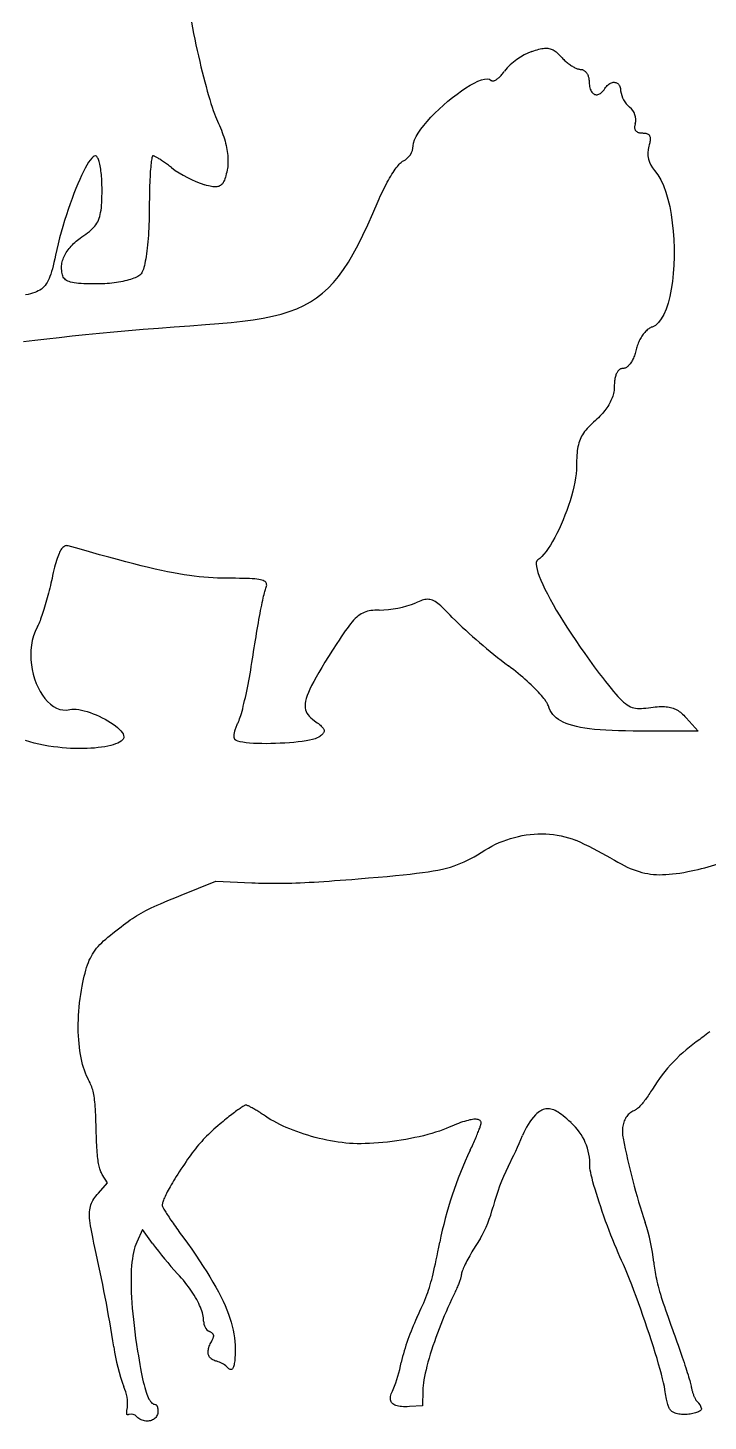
# Model space of a CAD drawing. Extents: x 3 to 294, y -207 to -4.
# Drawn here: x 187.1 to 226.7, y -201.1 to -120 of the extents above; entities that cross this region are included whole.
import ezdxf

# ---------------------------------------------------------------- set-up
doc = ezdxf.new("R2010")
doc.units = 0
doc.layers.get('0').update_dxf_attribs({"linetype": 'CONTINUOUS'})

msp = doc.modelspace()

# ---------------------------------------------------------------- linework, layer by layer
at = {"color": 1}
for p, q in [((225.418, -160.168), (226.113, -160.946)), ((226.113, -160.946), (222.786, -160.946)), ((196.033, -170.499), (198.046, -169.677)), ((198.046, -169.677), (200.148, -169.781)), ((191.205, -187.845), (191.733, -187.257)), ((191.733, -187.257), (191.435, -186.764)), ((193.784, -189.968), (193.441, -190.7)), ((194.353, -190.773), (193.784, -189.968)), ((210.088, -199.33), (210.077, -200.226)), ((210.077, -200.226), (209.313, -200.275)), ((193.438, -200.867), (193.438, -200.868))]:
    msp.add_line(p, q, dxfattribs=at)
for points in [[(196.62, -119.681), (196.684, -120.011), (196.75, -120.342), (196.818, -120.671), (196.887, -120.998), (196.959, -121.323), (197.031, -121.643), (197.104, -121.958), (197.178, -122.268), (197.252, -122.571), (197.326, -122.866), (197.4, -123.152), (197.474, -123.428), (197.547, -123.693), (197.619, -123.947), (197.691, -124.188), (197.761, -124.415), (197.829, -124.628), (197.895, -124.825), (197.959, -125.005), (198.021, -125.168), (198.081, -125.312), (198.137, -125.437)], [(216.447, -121.381), (216.556, -121.344), (216.658, -121.31), (216.755, -121.281), (216.847, -121.255), (216.934, -121.234), (217.017, -121.217), (217.095, -121.204), (217.17, -121.196), (217.241, -121.192), (217.309, -121.192), (217.375, -121.197), (217.438, -121.207), (217.5, -121.222), (217.56, -121.241), (217.619, -121.265), (217.677, -121.294), (217.734, -121.328), (217.792, -121.368), (217.85, -121.412), (217.908, -121.461), (217.968, -121.516), (218.029, -121.577), (218.092, -121.642), (218.157, -121.713)], [(218.157, -121.713), (218.201, -121.762), (218.247, -121.81), (218.294, -121.856), (218.343, -121.902), (218.392, -121.946), (218.442, -121.989), (218.493, -122.031), (218.544, -122.071), (218.596, -122.11), (218.647, -122.147), (218.699, -122.182), (218.75, -122.215), (218.801, -122.247), (218.851, -122.276), (218.901, -122.302), (218.95, -122.327), (218.997, -122.349), (219.043, -122.368), (219.088, -122.385), (219.131, -122.399), (219.173, -122.41), (219.212, -122.418), (219.25, -122.423), (219.285, -122.424)], [(219.285, -122.424), (219.318, -122.426), (219.351, -122.431), (219.384, -122.439), (219.415, -122.451), (219.446, -122.465), (219.476, -122.483), (219.505, -122.503), (219.533, -122.526), (219.559, -122.551), (219.585, -122.579), (219.609, -122.609), (219.632, -122.642), (219.654, -122.677), (219.674, -122.713), (219.693, -122.752), (219.71, -122.792), (219.725, -122.834), (219.738, -122.877), (219.75, -122.922), (219.759, -122.969), (219.767, -123.016), (219.773, -123.065), (219.776, -123.115), (219.777, -123.165)], [(209.528, -126.873), (209.548, -126.714), (209.605, -126.536), (209.697, -126.342), (209.819, -126.134), (209.97, -125.914), (210.147, -125.686), (210.345, -125.451), (210.562, -125.213), (210.794, -124.975), (211.04, -124.738), (211.295, -124.505), (211.556, -124.28), (211.821, -124.064), (212.086, -123.86), (212.348, -123.671), (212.604, -123.5), (212.851, -123.348), (213.086, -123.219), (213.305, -123.115), (213.506, -123.039), (213.686, -122.993), (213.841, -122.981), (213.969, -123.004), (214.065, -123.065)], [(214.065, -123.065), (214.083, -123.08), (214.102, -123.09), (214.124, -123.097), (214.148, -123.101), (214.173, -123.101), (214.2, -123.097), (214.229, -123.09), (214.259, -123.08), (214.29, -123.067), (214.322, -123.05), (214.356, -123.031), (214.391, -123.008), (214.426, -122.982), (214.462, -122.954), (214.499, -122.923), (214.536, -122.889), (214.574, -122.853), (214.612, -122.814), (214.65, -122.773), (214.688, -122.729), (214.726, -122.683), (214.764, -122.635), (214.801, -122.585), (214.838, -122.533)], [(219.777, -123.165), (219.78, -123.26), (219.788, -123.348), (219.801, -123.431), (219.818, -123.507), (219.84, -123.577), (219.866, -123.641), (219.896, -123.697), (219.929, -123.748), (219.966, -123.791), (220.005, -123.827), (220.047, -123.856), (220.091, -123.878), (220.137, -123.893), (220.185, -123.9), (220.234, -123.9), (220.285, -123.891), (220.336, -123.876), (220.388, -123.852), (220.44, -123.82), (220.491, -123.78), (220.543, -123.731), (220.594, -123.675), (220.644, -123.609), (220.692, -123.535)], [(220.692, -123.535), (220.735, -123.471), (220.78, -123.413), (220.826, -123.362), (220.875, -123.317), (220.924, -123.278), (220.975, -123.246), (221.025, -123.219), (221.076, -123.2), (221.127, -123.186), (221.177, -123.178), (221.226, -123.176), (221.274, -123.18), (221.32, -123.19), (221.363, -123.206), (221.405, -123.228), (221.443, -123.256), (221.479, -123.289), (221.511, -123.328), (221.539, -123.372), (221.562, -123.422), (221.581, -123.477), (221.596, -123.538), (221.604, -123.604), (221.607, -123.675)], [(198.137, -125.437), (198.199, -125.569), (198.258, -125.7), (198.313, -125.831), (198.365, -125.962), (198.415, -126.092), (198.46, -126.222), (198.503, -126.35), (198.542, -126.478), (198.578, -126.604), (198.611, -126.729), (198.64, -126.853), (198.666, -126.975), (198.689, -127.096), (198.708, -127.215), (198.723, -127.332), (198.735, -127.447), (198.744, -127.56), (198.749, -127.671), (198.75, -127.779), (198.748, -127.885), (198.743, -127.989), (198.733, -128.089), (198.72, -128.187), (198.704, -128.282)], [(222.461, -125.6), (222.447, -125.64), (222.436, -125.679), (222.428, -125.717), (222.422, -125.753), (222.42, -125.787), (222.42, -125.821), (222.423, -125.852), (222.429, -125.883), (222.437, -125.911), (222.448, -125.938), (222.462, -125.963), (222.478, -125.987), (222.497, -126.009), (222.519, -126.029), (222.543, -126.047), (222.57, -126.064), (222.6, -126.079), (222.631, -126.092), (222.666, -126.103), (222.703, -126.112), (222.742, -126.119), (222.783, -126.124), (222.827, -126.127), (222.874, -126.128)], [(222.874, -126.128), (222.929, -126.129), (222.98, -126.132), (223.027, -126.138), (223.071, -126.146), (223.112, -126.156), (223.148, -126.168), (223.182, -126.183), (223.211, -126.201), (223.238, -126.221), (223.261, -126.244), (223.28, -126.27), (223.297, -126.299), (223.31, -126.331), (223.32, -126.365), (223.326, -126.403), (223.329, -126.444), (223.33, -126.489), (223.327, -126.536), (223.321, -126.587), (223.312, -126.642), (223.3, -126.7), (223.285, -126.761), (223.267, -126.827), (223.246, -126.896)], [(191.035, -127.458), (190.969, -127.474), (190.896, -127.522), (190.816, -127.599), (190.729, -127.704), (190.638, -127.836), (190.541, -127.993), (190.44, -128.173), (190.336, -128.374), (190.229, -128.596), (190.119, -128.836), (190.008, -129.093), (189.896, -129.366), (189.784, -129.652), (189.672, -129.95), (189.56, -130.258), (189.451, -130.576), (189.344, -130.9), (189.24, -131.23), (189.139, -131.565), (189.042, -131.901), (188.951, -132.239), (188.864, -132.575), (188.784, -132.91), (188.711, -133.24)], [(191.42, -129.435), (191.419, -129.3), (191.416, -129.167), (191.412, -129.038), (191.406, -128.911), (191.399, -128.787), (191.39, -128.667), (191.379, -128.551), (191.367, -128.439), (191.354, -128.331), (191.34, -128.229), (191.324, -128.131), (191.307, -128.039), (191.289, -127.952), (191.27, -127.871), (191.25, -127.797), (191.229, -127.729), (191.207, -127.668), (191.185, -127.614), (191.161, -127.567), (191.137, -127.529), (191.113, -127.498), (191.087, -127.476), (191.062, -127.462), (191.035, -127.458)], [(194.379, -127.458), (194.364, -127.465), (194.35, -127.487), (194.337, -127.522), (194.323, -127.57), (194.31, -127.632), (194.297, -127.705), (194.285, -127.79), (194.273, -127.887), (194.261, -127.995), (194.25, -128.113), (194.24, -128.241), (194.23, -128.378), (194.221, -128.525), (194.212, -128.68), (194.205, -128.843), (194.197, -129.013), (194.191, -129.191), (194.185, -129.375), (194.18, -129.565), (194.176, -129.761), (194.173, -129.962), (194.17, -130.168), (194.169, -130.378), (194.169, -130.591)], [(195.459, -128.145), (195.399, -128.098), (195.339, -128.052), (195.28, -128.007), (195.221, -127.963), (195.162, -127.92), (195.104, -127.878), (195.048, -127.838), (194.992, -127.799), (194.937, -127.762), (194.884, -127.726), (194.833, -127.692), (194.783, -127.66), (194.735, -127.63), (194.689, -127.602), (194.645, -127.576), (194.604, -127.552), (194.565, -127.531), (194.529, -127.512), (194.496, -127.496), (194.466, -127.482), (194.439, -127.472), (194.415, -127.464), (194.395, -127.459), (194.379, -127.458)], [(207.489, -130.105), (207.552, -129.959), (207.617, -129.815), (207.682, -129.672), (207.749, -129.532), (207.817, -129.394), (207.885, -129.259), (207.954, -129.128), (208.022, -129), (208.091, -128.877), (208.16, -128.757), (208.227, -128.643), (208.295, -128.533), (208.361, -128.43), (208.426, -128.331), (208.489, -128.24), (208.551, -128.154), (208.611, -128.076), (208.669, -128.005), (208.725, -127.941), (208.778, -127.886), (208.828, -127.839), (208.876, -127.8), (208.92, -127.771), (208.961, -127.751)], [(198.704, -128.282), (198.679, -128.401), (198.654, -128.512), (198.628, -128.614), (198.601, -128.708), (198.573, -128.794), (198.544, -128.872), (198.512, -128.942), (198.478, -129.005), (198.442, -129.061), (198.403, -129.109), (198.361, -129.15), (198.315, -129.185), (198.266, -129.213), (198.213, -129.235), (198.156, -129.25), (198.094, -129.26), (198.027, -129.264), (197.955, -129.262), (197.878, -129.255), (197.795, -129.243), (197.706, -129.226), (197.61, -129.204), (197.508, -129.177), (197.399, -129.146)], [(223.588, -128.315), (223.778, -128.562), (223.95, -128.857), (224.105, -129.195), (224.242, -129.57), (224.361, -129.978), (224.464, -130.414), (224.549, -130.873), (224.617, -131.35), (224.668, -131.84), (224.702, -132.338), (224.719, -132.84), (224.719, -133.34), (224.703, -133.833), (224.67, -134.315), (224.62, -134.781), (224.554, -135.225), (224.471, -135.643), (224.372, -136.03), (224.257, -136.382), (224.126, -136.692), (223.978, -136.956), (223.815, -137.169), (223.636, -137.327), (223.44, -137.424)], [(190.242, -132.183), (190.364, -132.102), (190.477, -132.022), (190.582, -131.945), (190.68, -131.867), (190.769, -131.79), (190.852, -131.713), (190.927, -131.634), (190.996, -131.553), (191.058, -131.469), (191.114, -131.382), (191.165, -131.292), (191.209, -131.196), (191.249, -131.095), (191.283, -130.988), (191.313, -130.874), (191.339, -130.753), (191.36, -130.624), (191.378, -130.485), (191.392, -130.338), (191.403, -130.18), (191.411, -130.012), (191.416, -129.832), (191.419, -129.64), (191.42, -129.435)], [(197.449, -137.281), (198.214, -137.224), (198.929, -137.16), (199.597, -137.088), (200.219, -137.005), (200.8, -136.91), (201.341, -136.8), (201.845, -136.674), (202.315, -136.53), (202.754, -136.365), (203.165, -136.178), (203.55, -135.967), (203.913, -135.729), (204.255, -135.463), (204.58, -135.167), (204.891, -134.838), (205.189, -134.476), (205.479, -134.077), (205.763, -133.64), (206.043, -133.163), (206.323, -132.643), (206.604, -132.08), (206.891, -131.471), (207.185, -130.813), (207.489, -130.105)], [(194.169, -130.591), (194.167, -130.812), (194.164, -131.031), (194.159, -131.247), (194.152, -131.46), (194.143, -131.67), (194.132, -131.875), (194.12, -132.076), (194.106, -132.272), (194.09, -132.462), (194.072, -132.646), (194.053, -132.824), (194.033, -132.995), (194.011, -133.158), (193.988, -133.314), (193.964, -133.461), (193.938, -133.599), (193.911, -133.727), (193.884, -133.846), (193.855, -133.954), (193.825, -134.051), (193.794, -134.137), (193.763, -134.211), (193.73, -134.273), (193.697, -134.322)], [(189.064, -133.937), (189.067, -133.862), (189.074, -133.787), (189.086, -133.711), (189.102, -133.635), (189.123, -133.557), (189.149, -133.479), (189.179, -133.401), (189.213, -133.323), (189.251, -133.245), (189.293, -133.167), (189.339, -133.09), (189.389, -133.013), (189.442, -132.936), (189.499, -132.86), (189.559, -132.786), (189.623, -132.712), (189.69, -132.64), (189.76, -132.569), (189.834, -132.5), (189.91, -132.432), (189.989, -132.367), (190.071, -132.303), (190.155, -132.242), (190.242, -132.183)], [(188.711, -133.24), (188.663, -133.462), (188.617, -133.668), (188.571, -133.858), (188.526, -134.034), (188.48, -134.196), (188.434, -134.345), (188.387, -134.482), (188.337, -134.607), (188.285, -134.721), (188.23, -134.824), (188.171, -134.918), (188.107, -135.003), (188.039, -135.08), (187.966, -135.15), (187.886, -135.213), (187.8, -135.27), (187.707, -135.321), (187.606, -135.368), (187.497, -135.412), (187.378, -135.452), (187.251, -135.489), (187.113, -135.525), (186.965, -135.56)], [(191.145, -134.919), (190.927, -134.918), (190.724, -134.916), (190.536, -134.911), (190.362, -134.905), (190.203, -134.897), (190.056, -134.885), (189.923, -134.871), (189.801, -134.854), (189.691, -134.833), (189.592, -134.809), (189.504, -134.78), (189.426, -134.748), (189.357, -134.711), (189.297, -134.669), (189.245, -134.623), (189.201, -134.571), (189.165, -134.513), (189.135, -134.45), (189.111, -134.381), (189.093, -134.306), (189.079, -134.224), (189.071, -134.135), (189.066, -134.04), (189.064, -133.937)], [(193.697, -134.322), (193.66, -134.362), (193.615, -134.402), (193.56, -134.442), (193.498, -134.48), (193.428, -134.517), (193.35, -134.554), (193.266, -134.589), (193.175, -134.622), (193.078, -134.655), (192.975, -134.686), (192.867, -134.715), (192.753, -134.743), (192.635, -134.769), (192.513, -134.794), (192.387, -134.816), (192.258, -134.837), (192.126, -134.855), (191.99, -134.871), (191.853, -134.885), (191.714, -134.897), (191.573, -134.906), (191.431, -134.913), (191.288, -134.917), (191.145, -134.919)], [(186.855, -138.267), (187.512, -138.187), (188.204, -138.106), (188.927, -138.026), (189.681, -137.945), (190.462, -137.866), (191.269, -137.787), (192.099, -137.709), (192.95, -137.633), (193.82, -137.558), (194.707, -137.486), (195.609, -137.415), (196.524, -137.347), (197.449, -137.281)], [(223.44, -137.424), (223.393, -137.442), (223.346, -137.464), (223.298, -137.491), (223.25, -137.522), (223.203, -137.557), (223.156, -137.596), (223.109, -137.639), (223.063, -137.685), (223.018, -137.735), (222.973, -137.787), (222.93, -137.843), (222.887, -137.901), (222.846, -137.962), (222.807, -138.025), (222.768, -138.09), (222.732, -138.157), (222.697, -138.226), (222.665, -138.296), (222.634, -138.368), (222.606, -138.441), (222.58, -138.514), (222.557, -138.589), (222.536, -138.663), (222.519, -138.739)], [(222.519, -138.739), (222.501, -138.813), (222.482, -138.886), (222.46, -138.958), (222.437, -139.029), (222.412, -139.097), (222.385, -139.163), (222.357, -139.228), (222.328, -139.29), (222.297, -139.349), (222.265, -139.406), (222.232, -139.46), (222.198, -139.511), (222.163, -139.559), (222.128, -139.604), (222.092, -139.645), (222.055, -139.683), (222.019, -139.717), (221.982, -139.747), (221.944, -139.772), (221.907, -139.794), (221.87, -139.811), (221.833, -139.823), (221.797, -139.83), (221.761, -139.833)], [(221.761, -139.833), (221.721, -139.835), (221.683, -139.841), (221.646, -139.851), (221.61, -139.865), (221.576, -139.882), (221.543, -139.903), (221.512, -139.928), (221.482, -139.957), (221.454, -139.989), (221.427, -140.025), (221.403, -140.064), (221.379, -140.107), (221.358, -140.152), (221.338, -140.202), (221.32, -140.254), (221.304, -140.31), (221.289, -140.368), (221.277, -140.43), (221.266, -140.495), (221.257, -140.563), (221.25, -140.633), (221.245, -140.707), (221.242, -140.783), (221.241, -140.862)], [(221.241, -140.862), (221.239, -140.947), (221.233, -141.031), (221.224, -141.116), (221.21, -141.201), (221.193, -141.286), (221.171, -141.371), (221.146, -141.455), (221.117, -141.54), (221.085, -141.624), (221.048, -141.709), (221.008, -141.793), (220.964, -141.877), (220.916, -141.961), (220.864, -142.044), (220.809, -142.128), (220.75, -142.211), (220.687, -142.294), (220.62, -142.376), (220.55, -142.459), (220.476, -142.541), (220.398, -142.622), (220.317, -142.704), (220.232, -142.785), (220.143, -142.865)], [(220.143, -142.865), (220.032, -142.965), (219.929, -143.062), (219.832, -143.156), (219.743, -143.247), (219.661, -143.337), (219.584, -143.427), (219.514, -143.515), (219.451, -143.604), (219.392, -143.693), (219.34, -143.784), (219.292, -143.877), (219.25, -143.972), (219.212, -144.071), (219.179, -144.172), (219.15, -144.279), (219.126, -144.39), (219.105, -144.506), (219.087, -144.628), (219.073, -144.757), (219.062, -144.893), (219.054, -145.037), (219.049, -145.189), (219.046, -145.351), (219.045, -145.521)], [(219.045, -145.521), (219.038, -145.735), (219.018, -145.964), (218.985, -146.205), (218.941, -146.458), (218.886, -146.72), (218.821, -146.989), (218.746, -147.264), (218.663, -147.542), (218.571, -147.823), (218.473, -148.103), (218.368, -148.381), (218.258, -148.656), (218.143, -148.925), (218.024, -149.187), (217.902, -149.439), (217.777, -149.68), (217.651, -149.908), (217.523, -150.122), (217.396, -150.318), (217.269, -150.497), (217.143, -150.654), (217.019, -150.79), (216.898, -150.901), (216.781, -150.987)], [(189.439, -150.164), (189.395, -150.155), (189.352, -150.152), (189.31, -150.158), (189.268, -150.17), (189.227, -150.189), (189.186, -150.216), (189.146, -150.251), (189.107, -150.293), (189.067, -150.342), (189.029, -150.4), (188.99, -150.465), (188.952, -150.538), (188.915, -150.619), (188.877, -150.707), (188.84, -150.804), (188.803, -150.91), (188.766, -151.023), (188.729, -151.145), (188.692, -151.275), (188.655, -151.414), (188.618, -151.562), (188.581, -151.718), (188.544, -151.882), (188.507, -152.056)], [(198.677, -152.05), (198.41, -152.047), (198.145, -152.04), (197.88, -152.029), (197.613, -152.013), (197.344, -151.992), (197.07, -151.965), (196.789, -151.933), (196.501, -151.894), (196.202, -151.849), (195.893, -151.797), (195.571, -151.738), (195.233, -151.672), (194.88, -151.597), (194.509, -151.515), (194.117, -151.424), (193.705, -151.324), (193.27, -151.215), (192.81, -151.096), (192.323, -150.967), (191.809, -150.828), (191.265, -150.679), (190.69, -150.519), (190.082, -150.347), (189.439, -150.164)], [(216.781, -150.987), (216.729, -151.042), (216.7, -151.126), (216.692, -151.237), (216.707, -151.375), (216.741, -151.537), (216.796, -151.724), (216.87, -151.932), (216.963, -152.162), (217.073, -152.411), (217.2, -152.678), (217.344, -152.962), (217.503, -153.262), (217.677, -153.576), (217.865, -153.903), (218.067, -154.241), (218.281, -154.59), (218.508, -154.947), (218.745, -155.312), (218.993, -155.683), (219.251, -156.06), (219.518, -156.439), (219.793, -156.821), (220.075, -157.204), (220.365, -157.586)], [(188.507, -152.056), (188.477, -152.197), (188.445, -152.339), (188.412, -152.482), (188.378, -152.625), (188.343, -152.768), (188.306, -152.911), (188.269, -153.053), (188.232, -153.193), (188.193, -153.332), (188.154, -153.468), (188.115, -153.602), (188.076, -153.733), (188.037, -153.86), (187.998, -153.983), (187.959, -154.102), (187.92, -154.216), (187.882, -154.324), (187.845, -154.428), (187.808, -154.524), (187.772, -154.615), (187.737, -154.698), (187.703, -154.774), (187.671, -154.843), (187.64, -154.902)], [(200.937, -152.704), (200.962, -152.635), (200.982, -152.57), (200.996, -152.51), (201.003, -152.455), (201.002, -152.405), (200.993, -152.359), (200.975, -152.317), (200.948, -152.279), (200.911, -152.244), (200.863, -152.214), (200.803, -152.186), (200.731, -152.162), (200.646, -152.141), (200.548, -152.123), (200.436, -152.107), (200.309, -152.093), (200.166, -152.082), (200.007, -152.073), (199.831, -152.066), (199.638, -152.06), (199.427, -152.056), (199.197, -152.053), (198.947, -152.051), (198.677, -152.05)], [(200.213, -156.528), (200.246, -156.31), (200.279, -156.092), (200.313, -155.877), (200.348, -155.663), (200.382, -155.452), (200.417, -155.244), (200.451, -155.039), (200.486, -154.839), (200.52, -154.644), (200.554, -154.455), (200.588, -154.272), (200.621, -154.095), (200.653, -153.925), (200.685, -153.764), (200.716, -153.61), (200.746, -153.466), (200.774, -153.331), (200.802, -153.207), (200.828, -153.093), (200.853, -152.99), (200.877, -152.899), (200.898, -152.821), (200.919, -152.756), (200.937, -152.704)], [(211.807, -154.329), (211.677, -154.192), (211.555, -154.065), (211.441, -153.948), (211.333, -153.842), (211.233, -153.746), (211.138, -153.659), (211.048, -153.583), (210.963, -153.515), (210.881, -153.456), (210.803, -153.406), (210.728, -153.365), (210.654, -153.332), (210.581, -153.307), (210.51, -153.289), (210.438, -153.279), (210.366, -153.276), (210.292, -153.281), (210.216, -153.291), (210.138, -153.309), (210.056, -153.332), (209.971, -153.361), (209.881, -153.396), (209.786, -153.437), (209.685, -153.482)], [(207.549, -153.908), (207.421, -153.909), (207.299, -153.914), (207.184, -153.922), (207.075, -153.934), (206.971, -153.951), (206.871, -153.973), (206.775, -154.001), (206.683, -154.035), (206.593, -154.075), (206.504, -154.123), (206.417, -154.179), (206.33, -154.243), (206.243, -154.316), (206.155, -154.398), (206.066, -154.491), (205.975, -154.593), (205.88, -154.707), (205.783, -154.832), (205.681, -154.969), (205.574, -155.119), (205.461, -155.281), (205.343, -155.457), (205.218, -155.648), (205.085, -155.853)], [(187.64, -154.902), (187.522, -155.148), (187.427, -155.406), (187.356, -155.674), (187.306, -155.95), (187.277, -156.231), (187.269, -156.516), (187.279, -156.801), (187.308, -157.086), (187.354, -157.367), (187.417, -157.643), (187.496, -157.911), (187.589, -158.169), (187.697, -158.415), (187.817, -158.647), (187.95, -158.862), (188.094, -159.059), (188.248, -159.234), (188.412, -159.387), (188.585, -159.514), (188.765, -159.613), (188.953, -159.682), (189.146, -159.72), (189.344, -159.723), (189.547, -159.69)], [(199.339, -160.461), (199.368, -160.402), (199.398, -160.329), (199.43, -160.244), (199.463, -160.146), (199.497, -160.036), (199.532, -159.916), (199.569, -159.785), (199.606, -159.644), (199.644, -159.493), (199.683, -159.334), (199.722, -159.167), (199.761, -158.993), (199.801, -158.811), (199.841, -158.623), (199.881, -158.429), (199.92, -158.231), (199.959, -158.027), (199.998, -157.82), (200.036, -157.61), (200.073, -157.396), (200.11, -157.181), (200.146, -156.964), (200.18, -156.746), (200.213, -156.528)], [(205.085, -155.853), (204.836, -156.24), (204.607, -156.602), (204.397, -156.939), (204.206, -157.252), (204.033, -157.543), (203.878, -157.813), (203.741, -158.062), (203.621, -158.293), (203.517, -158.506), (203.431, -158.702), (203.361, -158.883), (203.307, -159.049), (203.268, -159.202), (203.245, -159.343), (203.237, -159.473), (203.244, -159.594), (203.265, -159.705), (203.3, -159.81), (203.348, -159.908), (203.41, -160.001), (203.485, -160.089), (203.573, -160.175), (203.672, -160.259), (203.784, -160.343)], [(217.401, -159.476), (217.38, -159.42), (217.35, -159.358), (217.311, -159.29), (217.263, -159.216), (217.207, -159.138), (217.144, -159.054), (217.073, -158.967), (216.995, -158.875), (216.911, -158.78), (216.82, -158.682), (216.723, -158.58), (216.621, -158.476), (216.513, -158.37), (216.4, -158.262), (216.283, -158.152), (216.162, -158.041), (216.037, -157.929), (215.908, -157.817), (215.776, -157.705), (215.642, -157.593), (215.505, -157.481), (215.365, -157.371), (215.225, -157.262), (215.082, -157.154)], [(220.365, -157.586), (220.556, -157.834), (220.733, -158.063), (220.897, -158.272), (221.05, -158.463), (221.192, -158.636), (221.324, -158.793), (221.449, -158.933), (221.566, -159.058), (221.677, -159.169), (221.783, -159.266), (221.885, -159.349), (221.985, -159.42), (222.083, -159.479), (222.18, -159.528), (222.279, -159.566), (222.378, -159.595), (222.481, -159.615), (222.588, -159.627), (222.7, -159.632), (222.818, -159.63), (222.944, -159.623), (223.078, -159.61), (223.222, -159.594), (223.376, -159.573)], [(189.547, -159.69), (189.657, -159.671), (189.782, -159.666), (189.918, -159.673), (190.065, -159.692), (190.222, -159.723), (190.385, -159.763), (190.554, -159.813), (190.727, -159.871), (190.903, -159.937), (191.079, -160.01), (191.254, -160.089), (191.427, -160.173), (191.595, -160.262), (191.758, -160.354), (191.912, -160.448), (192.058, -160.545), (192.193, -160.642), (192.315, -160.74), (192.422, -160.836), (192.514, -160.932), (192.589, -161.025), (192.644, -161.115), (192.678, -161.2), (192.69, -161.281)], [(222.786, -160.946), (222.33, -160.944), (221.899, -160.938), (221.492, -160.928), (221.109, -160.914), (220.749, -160.896), (220.411, -160.873), (220.096, -160.846), (219.801, -160.813), (219.526, -160.776), (219.272, -160.733), (219.036, -160.685), (218.819, -160.631), (218.619, -160.571), (218.437, -160.505), (218.27, -160.433), (218.12, -160.355), (217.984, -160.27), (217.863, -160.178), (217.756, -160.079), (217.662, -159.974), (217.58, -159.861), (217.51, -159.74), (217.45, -159.612), (217.401, -159.476)], [(223.376, -159.573), (223.505, -159.557), (223.627, -159.544), (223.743, -159.533), (223.855, -159.526), (223.961, -159.522), (224.062, -159.521), (224.159, -159.523), (224.252, -159.529), (224.341, -159.539), (224.426, -159.552), (224.508, -159.569), (224.587, -159.59), (224.664, -159.614), (224.738, -159.643), (224.81, -159.676), (224.881, -159.712), (224.95, -159.754), (225.018, -159.799), (225.085, -159.849), (225.151, -159.903), (225.217, -159.962), (225.284, -160.026), (225.35, -160.095), (225.418, -160.168)], [(199.17, -161.453), (199.155, -161.435), (199.142, -161.414), (199.131, -161.39), (199.123, -161.363), (199.116, -161.334), (199.112, -161.302), (199.109, -161.268), (199.108, -161.231), (199.109, -161.192), (199.112, -161.151), (199.117, -161.109), (199.124, -161.065), (199.133, -161.019), (199.143, -160.972), (199.155, -160.924), (199.169, -160.875), (199.185, -160.824), (199.202, -160.773), (199.221, -160.722), (199.241, -160.67), (199.264, -160.618), (199.287, -160.565), (199.313, -160.513), (199.339, -160.461)], [(203.784, -160.343), (203.867, -160.402), (203.943, -160.458), (204.012, -160.511), (204.074, -160.56), (204.13, -160.607), (204.18, -160.652), (204.223, -160.694), (204.26, -160.734), (204.291, -160.772), (204.315, -160.809), (204.333, -160.845), (204.345, -160.879), (204.351, -160.913), (204.351, -160.946), (204.345, -160.978), (204.334, -161.011), (204.316, -161.043), (204.293, -161.076), (204.264, -161.11), (204.23, -161.144), (204.19, -161.179), (204.144, -161.216), (204.093, -161.254), (204.037, -161.294)], [(192.69, -161.281), (192.679, -161.35), (192.648, -161.417), (192.596, -161.48), (192.526, -161.54), (192.438, -161.596), (192.332, -161.65), (192.211, -161.699), (192.074, -161.745), (191.923, -161.787), (191.759, -161.825), (191.582, -161.859), (191.394, -161.888), (191.195, -161.913), (190.987, -161.934), (190.77, -161.95), (190.546, -161.961), (190.315, -161.967), (190.078, -161.968), (189.836, -161.964), (189.59, -161.955), (189.342, -161.94), (189.091, -161.919), (188.839, -161.893), (188.587, -161.861)], [(204.037, -161.294), (203.946, -161.344), (203.824, -161.391), (203.673, -161.435), (203.496, -161.476), (203.297, -161.513), (203.078, -161.547), (202.843, -161.577), (202.594, -161.604), (202.335, -161.626), (202.068, -161.645), (201.795, -161.66), (201.522, -161.671), (201.249, -161.678), (200.98, -161.681), (200.718, -161.679), (200.467, -161.673), (200.228, -161.662), (200.006, -161.647), (199.802, -161.627), (199.62, -161.602), (199.463, -161.572), (199.333, -161.538), (199.235, -161.498), (199.17, -161.453)], [(188.587, -161.861), (188.293, -161.817), (188.009, -161.767), (187.735, -161.71), (187.471, -161.648), (187.215, -161.579), (186.968, -161.504)], [(213.706, -167.883), (213.91, -167.76), (214.118, -167.646), (214.33, -167.54), (214.545, -167.442), (214.763, -167.353), (214.983, -167.272), (215.206, -167.199), (215.431, -167.136), (215.657, -167.08), (215.884, -167.034), (216.112, -166.996), (216.34, -166.966), (216.569, -166.946), (216.797, -166.934), (217.025, -166.931), (217.251, -166.937), (217.477, -166.951), (217.7, -166.975), (217.922, -167.008), (218.141, -167.049), (218.357, -167.1), (218.571, -167.159), (218.78, -167.228), (218.986, -167.306)], [(206.33, -169.549), (206.936, -169.499), (207.497, -169.451), (208.017, -169.405), (208.498, -169.36), (208.942, -169.316), (209.352, -169.272), (209.73, -169.228), (210.079, -169.183), (210.401, -169.136), (210.699, -169.088), (210.975, -169.037), (211.232, -168.982), (211.472, -168.924), (211.697, -168.862), (211.911, -168.795), (212.115, -168.723), (212.312, -168.645), (212.505, -168.56), (212.696, -168.468), (212.887, -168.368), (213.081, -168.261), (213.281, -168.144), (213.488, -168.019), (213.706, -167.883)], [(221.044, -168.353), (221.248, -168.472), (221.444, -168.582), (221.634, -168.683), (221.818, -168.777), (221.998, -168.862), (222.173, -168.94), (222.345, -169.009), (222.515, -169.071), (222.682, -169.126), (222.849, -169.173), (223.015, -169.213), (223.183, -169.245), (223.351, -169.271), (223.522, -169.29), (223.695, -169.302), (223.872, -169.307), (224.054, -169.306), (224.241, -169.299), (224.434, -169.286), (224.634, -169.266), (224.842, -169.241), (225.057, -169.21), (225.283, -169.173), (225.518, -169.13)], [(200.148, -169.781), (200.338, -169.79), (200.531, -169.797), (200.728, -169.803), (200.927, -169.807), (201.131, -169.81), (201.339, -169.811), (201.553, -169.811), (201.771, -169.809), (201.995, -169.805), (202.225, -169.8), (202.462, -169.793), (202.705, -169.785), (202.957, -169.774), (203.216, -169.763), (203.483, -169.749), (203.759, -169.734), (204.044, -169.717), (204.338, -169.698), (204.643, -169.678), (204.958, -169.656), (205.284, -169.632), (205.621, -169.606), (205.969, -169.579), (206.33, -169.549)], [(192.05, -172.708), (192.217, -172.575), (192.375, -172.451), (192.523, -172.335), (192.665, -172.226), (192.8, -172.125), (192.931, -172.029), (193.058, -171.939), (193.183, -171.854), (193.308, -171.772), (193.434, -171.694), (193.561, -171.618), (193.693, -171.543), (193.829, -171.47), (193.971, -171.396), (194.121, -171.322), (194.279, -171.246), (194.448, -171.168), (194.629, -171.087), (194.823, -171.003), (195.031, -170.914), (195.254, -170.82), (195.495, -170.72), (195.754, -170.613), (196.033, -170.499)], [(190.223, -176.027), (190.264, -175.804), (190.305, -175.593), (190.346, -175.396), (190.388, -175.209), (190.431, -175.034), (190.476, -174.869), (190.522, -174.713), (190.572, -174.565), (190.624, -174.425), (190.679, -174.292), (190.738, -174.165), (190.802, -174.043), (190.87, -173.926), (190.943, -173.812), (191.022, -173.702), (191.106, -173.593), (191.197, -173.486), (191.295, -173.38), (191.4, -173.273), (191.513, -173.165), (191.634, -173.056), (191.763, -172.943), (191.902, -172.828), (192.05, -172.708)], [(190.589, -181.155), (190.52, -181.011), (190.455, -180.858), (190.395, -180.697), (190.339, -180.527), (190.288, -180.349), (190.241, -180.163), (190.199, -179.97), (190.161, -179.771), (190.129, -179.565), (190.101, -179.354), (190.078, -179.137), (190.059, -178.915), (190.046, -178.689), (190.037, -178.458), (190.033, -178.224), (190.034, -177.987), (190.04, -177.747), (190.051, -177.505), (190.067, -177.261), (190.088, -177.015), (190.114, -176.769), (190.146, -176.521), (190.182, -176.274), (190.223, -176.027)], [(226.802, -178.456), (226.695, -178.539), (226.593, -178.618), (226.494, -178.693), (226.398, -178.764), (226.306, -178.832), (226.217, -178.897)], [(191.079, -184.13), (191.072, -183.899), (191.065, -183.684), (191.058, -183.483), (191.051, -183.297), (191.043, -183.124), (191.034, -182.963), (191.025, -182.813), (191.014, -182.674), (191.002, -182.544), (190.989, -182.424), (190.975, -182.311), (190.959, -182.205), (190.941, -182.105), (190.921, -182.01), (190.9, -181.92), (190.876, -181.833), (190.85, -181.748), (190.821, -181.665), (190.79, -181.583), (190.756, -181.501), (190.719, -181.418), (190.679, -181.334), (190.636, -181.246), (190.589, -181.155)], [(223.457, -181.794), (223.407, -181.877), (223.356, -181.957), (223.306, -182.036), (223.255, -182.112), (223.205, -182.187), (223.155, -182.259), (223.105, -182.329), (223.055, -182.396), (223.006, -182.461), (222.958, -182.523), (222.91, -182.583), (222.862, -182.639), (222.816, -182.693), (222.77, -182.743), (222.726, -182.791), (222.682, -182.834), (222.64, -182.875), (222.599, -182.912), (222.559, -182.945), (222.521, -182.975), (222.484, -183), (222.449, -183.022), (222.416, -183.04), (222.385, -183.053)], [(199.787, -182.722), (199.77, -182.725), (199.748, -182.732), (199.72, -182.745), (199.687, -182.762), (199.649, -182.783), (199.606, -182.809), (199.559, -182.839), (199.508, -182.873), (199.452, -182.911), (199.393, -182.952), (199.33, -182.997), (199.263, -183.045), (199.194, -183.097), (199.121, -183.151), (199.046, -183.208), (198.969, -183.268), (198.889, -183.33), (198.807, -183.395), (198.724, -183.461), (198.638, -183.53), (198.552, -183.601), (198.464, -183.673), (198.376, -183.746), (198.287, -183.821)], [(200.942, -183.376), (200.877, -183.331), (200.811, -183.287), (200.746, -183.244), (200.682, -183.202), (200.618, -183.162), (200.556, -183.122), (200.494, -183.083), (200.434, -183.046), (200.375, -183.011), (200.318, -182.977), (200.262, -182.945), (200.209, -182.914), (200.158, -182.885), (200.109, -182.859), (200.062, -182.834), (200.019, -182.812), (199.978, -182.791), (199.94, -182.774), (199.905, -182.758), (199.874, -182.746), (199.847, -182.735), (199.823, -182.728), (199.803, -182.724), (199.787, -182.722)], [(218.72, -183.743), (218.6, -183.632), (218.485, -183.529), (218.375, -183.435), (218.269, -183.349), (218.168, -183.271), (218.07, -183.202), (217.976, -183.141), (217.886, -183.088), (217.798, -183.042), (217.713, -183.005), (217.631, -182.976), (217.551, -182.955), (217.473, -182.941), (217.397, -182.935), (217.321, -182.937), (217.247, -182.946), (217.174, -182.963), (217.102, -182.987), (217.029, -183.019), (216.957, -183.058), (216.884, -183.104), (216.811, -183.158), (216.736, -183.218), (216.661, -183.286)], [(222.385, -183.053), (222.322, -183.079), (222.261, -183.11), (222.204, -183.146), (222.149, -183.185), (222.098, -183.229), (222.049, -183.277), (222.003, -183.329), (221.961, -183.384), (221.921, -183.444), (221.885, -183.506), (221.852, -183.572), (221.823, -183.641), (221.797, -183.712), (221.774, -183.787), (221.755, -183.864), (221.739, -183.944), (221.727, -184.026), (221.719, -184.111), (221.714, -184.197), (221.714, -184.286), (221.717, -184.376), (221.724, -184.467), (221.735, -184.561), (221.75, -184.655)], [(198.287, -183.821), (198.164, -183.927), (198.045, -184.03), (197.93, -184.132), (197.82, -184.233), (197.712, -184.333), (197.609, -184.432), (197.508, -184.532), (197.409, -184.632), (197.313, -184.733), (197.219, -184.835), (197.126, -184.939), (197.034, -185.045), (196.944, -185.153), (196.854, -185.264), (196.764, -185.378), (196.674, -185.496), (196.584, -185.618), (196.493, -185.744), (196.4, -185.874), (196.307, -186.01), (196.211, -186.152), (196.114, -186.299), (196.014, -186.453), (195.911, -186.614)], [(205.824, -184.949), (205.609, -184.93), (205.391, -184.906), (205.171, -184.877), (204.95, -184.843), (204.727, -184.804), (204.504, -184.761), (204.281, -184.713), (204.057, -184.661), (203.835, -184.604), (203.614, -184.544), (203.395, -184.48), (203.178, -184.413), (202.964, -184.341), (202.754, -184.267), (202.547, -184.189), (202.345, -184.109), (202.147, -184.025), (201.955, -183.939), (201.769, -183.851), (201.589, -183.76), (201.416, -183.667), (201.25, -183.572), (201.092, -183.474), (200.942, -183.376)], [(211.636, -184.011), (211.455, -184.088), (211.261, -184.163), (211.055, -184.236), (210.839, -184.307), (210.612, -184.375), (210.377, -184.44), (210.135, -184.502), (209.885, -184.561), (209.63, -184.616), (209.371, -184.669), (209.107, -184.718), (208.842, -184.762), (208.574, -184.804), (208.306, -184.84), (208.039, -184.873), (207.773, -184.901), (207.51, -184.925), (207.25, -184.944), (206.995, -184.958), (206.745, -184.967), (206.503, -184.971), (206.267, -184.969), (206.041, -184.962), (205.824, -184.949)], [(213.491, -183.764), (213.487, -183.721), (213.476, -183.683), (213.458, -183.649), (213.433, -183.62), (213.402, -183.596), (213.363, -183.577), (213.318, -183.562), (213.266, -183.552), (213.208, -183.546), (213.143, -183.546), (213.072, -183.549), (212.995, -183.558), (212.912, -183.571), (212.824, -183.588), (212.729, -183.61), (212.629, -183.637), (212.523, -183.668), (212.412, -183.704), (212.295, -183.744), (212.173, -183.788), (212.046, -183.837), (211.915, -183.891), (211.778, -183.949), (211.636, -184.011)], [(212.852, -185.352), (212.896, -185.258), (212.938, -185.166), (212.98, -185.074), (213.021, -184.983), (213.061, -184.894), (213.1, -184.806), (213.138, -184.72), (213.174, -184.636), (213.209, -184.554), (213.242, -184.474), (213.273, -184.398), (213.303, -184.324), (213.331, -184.254), (213.357, -184.187), (213.381, -184.124), (213.403, -184.065), (213.423, -184.01), (213.44, -183.96), (213.455, -183.914), (213.468, -183.873), (213.478, -183.838), (213.485, -183.807), (213.489, -183.783), (213.491, -183.764)], [(191.435, -186.764), (191.407, -186.714), (191.38, -186.663), (191.354, -186.608), (191.33, -186.551), (191.308, -186.49), (191.287, -186.426), (191.267, -186.357), (191.249, -186.284), (191.231, -186.205), (191.215, -186.121), (191.2, -186.031), (191.186, -185.935), (191.173, -185.832), (191.161, -185.721), (191.15, -185.603), (191.139, -185.478), (191.13, -185.343), (191.121, -185.2), (191.113, -185.047), (191.105, -184.885), (191.098, -184.713), (191.091, -184.53), (191.085, -184.336), (191.079, -184.13)], [(221.662, -191.769), (221.564, -191.553), (221.463, -191.322), (221.36, -191.08), (221.256, -190.827), (221.151, -190.566), (221.046, -190.298), (220.942, -190.024), (220.839, -189.748), (220.737, -189.47), (220.638, -189.192), (220.542, -188.916), (220.449, -188.644), (220.36, -188.377), (220.276, -188.117), (220.197, -187.866), (220.124, -187.625), (220.057, -187.397), (219.997, -187.183), (219.945, -186.985), (219.901, -186.805), (219.866, -186.643), (219.84, -186.503), (219.824, -186.386), (219.818, -186.293)], [(195.911, -186.614), (195.824, -186.751), (195.741, -186.884), (195.662, -187.012), (195.587, -187.136), (195.516, -187.254), (195.449, -187.369), (195.386, -187.478), (195.326, -187.583), (195.271, -187.683), (195.22, -187.779), (195.173, -187.869), (195.13, -187.955), (195.091, -188.036), (195.056, -188.112), (195.025, -188.184), (194.998, -188.25), (194.975, -188.312), (194.957, -188.369), (194.942, -188.421), (194.932, -188.468), (194.925, -188.51), (194.923, -188.547), (194.925, -188.579), (194.931, -188.606)], [(191.006, -191.011), (190.951, -190.765), (190.901, -190.535), (190.856, -190.32), (190.816, -190.12), (190.782, -189.932), (190.753, -189.758), (190.729, -189.595), (190.711, -189.444), (190.698, -189.302), (190.691, -189.17), (190.69, -189.046), (190.694, -188.931), (190.704, -188.822), (190.719, -188.719), (190.741, -188.621), (190.768, -188.528), (190.801, -188.439), (190.841, -188.352), (190.886, -188.267), (190.937, -188.184), (190.995, -188.1), (191.059, -188.017), (191.129, -187.932), (191.205, -187.845)], [(194.931, -188.606), (194.94, -188.63), (194.954, -188.66), (194.972, -188.697), (194.995, -188.739), (195.023, -188.787), (195.054, -188.84), (195.09, -188.898), (195.129, -188.961), (195.172, -189.028), (195.218, -189.1), (195.268, -189.175), (195.32, -189.255), (195.375, -189.337), (195.433, -189.423), (195.494, -189.512), (195.557, -189.603), (195.622, -189.696), (195.688, -189.792), (195.757, -189.889), (195.827, -189.988), (195.899, -190.088), (195.972, -190.189), (196.046, -190.291), (196.12, -190.393)], [(196.12, -190.393), (196.386, -190.758), (196.637, -191.112), (196.876, -191.455), (197.102, -191.788), (197.315, -192.111), (197.515, -192.424), (197.702, -192.729), (197.878, -193.024), (198.041, -193.312), (198.193, -193.592), (198.333, -193.864), (198.461, -194.129), (198.578, -194.388), (198.684, -194.64), (198.779, -194.887), (198.863, -195.128), (198.936, -195.364), (198.999, -195.595), (199.052, -195.822), (199.095, -196.045), (199.128, -196.265), (199.151, -196.481), (199.165, -196.695), (199.17, -196.906)], [(213.436, -190.51), (213.362, -190.617), (213.29, -190.726), (213.218, -190.836), (213.148, -190.946), (213.079, -191.056), (213.012, -191.165), (212.947, -191.274), (212.884, -191.382), (212.823, -191.488), (212.765, -191.593), (212.71, -191.695), (212.658, -191.795), (212.609, -191.891), (212.563, -191.985), (212.52, -192.075), (212.481, -192.16), (212.446, -192.242), (212.415, -192.318), (212.388, -192.39), (212.366, -192.456), (212.349, -192.516), (212.336, -192.569), (212.328, -192.616), (212.325, -192.657)], [(193.441, -190.7), (193.386, -190.83), (193.335, -190.972), (193.29, -191.127), (193.25, -191.294), (193.215, -191.474), (193.185, -191.666), (193.159, -191.869), (193.139, -192.085), (193.124, -192.313), (193.113, -192.552), (193.108, -192.803), (193.108, -193.065), (193.112, -193.338), (193.122, -193.623), (193.136, -193.918), (193.155, -194.225), (193.18, -194.542), (193.209, -194.87), (193.243, -195.208), (193.283, -195.556), (193.327, -195.915), (193.376, -196.284), (193.43, -196.662), (193.489, -197.051)], [(209.75, -195.097), (209.84, -194.904), (209.923, -194.722), (210.001, -194.549), (210.075, -194.384), (210.143, -194.225), (210.207, -194.073), (210.267, -193.924), (210.323, -193.777), (210.376, -193.633), (210.427, -193.488), (210.475, -193.341), (210.522, -193.192), (210.566, -193.039), (210.61, -192.88), (210.653, -192.715), (210.696, -192.542), (210.739, -192.359), (210.782, -192.165), (210.826, -191.959), (210.872, -191.74), (210.919, -191.506), (210.969, -191.255), (211.021, -190.987), (211.076, -190.7)], [(224.186, -199.28), (224.153, -199.099), (224.108, -198.889), (224.051, -198.652), (223.984, -198.39), (223.907, -198.107), (223.821, -197.803), (223.727, -197.483), (223.626, -197.148), (223.518, -196.801), (223.404, -196.444), (223.285, -196.079), (223.162, -195.71), (223.036, -195.338), (222.907, -194.965), (222.777, -194.595), (222.645, -194.23), (222.514, -193.872), (222.384, -193.523), (222.255, -193.187), (222.128, -192.865), (222.005, -192.56), (221.885, -192.274), (221.771, -192.009), (221.662, -191.769)], [(223.539, -191.859), (223.549, -191.976), (223.562, -192.093), (223.577, -192.212), (223.595, -192.333), (223.615, -192.456), (223.637, -192.581), (223.662, -192.71), (223.691, -192.842), (223.722, -192.979), (223.756, -193.119), (223.793, -193.264), (223.834, -193.415), (223.878, -193.571), (223.926, -193.733), (223.977, -193.902), (224.033, -194.077), (224.092, -194.26), (224.155, -194.45), (224.222, -194.649), (224.294, -194.856), (224.369, -195.072), (224.45, -195.297), (224.535, -195.533), (224.624, -195.778)], [(197.334, -195.295), (197.331, -195.204), (197.321, -195.111), (197.307, -195.015), (197.286, -194.916), (197.26, -194.814), (197.229, -194.709), (197.192, -194.603), (197.15, -194.493), (197.102, -194.382), (197.05, -194.269), (196.992, -194.153), (196.929, -194.036), (196.862, -193.918), (196.789, -193.797), (196.712, -193.676), (196.63, -193.553), (196.543, -193.429), (196.452, -193.303), (196.356, -193.177), (196.256, -193.05), (196.152, -192.923), (196.043, -192.795), (195.929, -192.667), (195.812, -192.538)], [(212.325, -192.657), (212.324, -192.676), (212.32, -192.701), (212.314, -192.73), (212.305, -192.764), (212.294, -192.802), (212.281, -192.844), (212.266, -192.889), (212.249, -192.939), (212.23, -192.991), (212.209, -193.047), (212.187, -193.106), (212.162, -193.168), (212.136, -193.232), (212.109, -193.298), (212.08, -193.366), (212.05, -193.437), (212.018, -193.509), (211.986, -193.582), (211.952, -193.657), (211.917, -193.733), (211.882, -193.81), (211.845, -193.887), (211.808, -193.965), (211.77, -194.043)], [(211.77, -194.043), (211.66, -194.272), (211.552, -194.508), (211.445, -194.748), (211.34, -194.992), (211.237, -195.24), (211.136, -195.49), (211.039, -195.742), (210.944, -195.994), (210.853, -196.245), (210.765, -196.495), (210.681, -196.743), (210.602, -196.987), (210.527, -197.227), (210.457, -197.463), (210.392, -197.692), (210.333, -197.914), (210.279, -198.128), (210.231, -198.334), (210.19, -198.53), (210.155, -198.715), (210.127, -198.888), (210.106, -199.049), (210.093, -199.197), (210.088, -199.33)], [(197.756, -196.558), (197.784, -196.505), (197.809, -196.456), (197.832, -196.411), (197.852, -196.369), (197.87, -196.33), (197.885, -196.295), (197.897, -196.262), (197.907, -196.232), (197.914, -196.203), (197.918, -196.178), (197.919, -196.154), (197.918, -196.131), (197.914, -196.11), (197.907, -196.091), (197.897, -196.072), (197.884, -196.054), (197.868, -196.037), (197.849, -196.019), (197.827, -196.003), (197.802, -195.985), (197.774, -195.968), (197.743, -195.95), (197.709, -195.931), (197.672, -195.912)], [(224.624, -195.778), (224.692, -195.963), (224.758, -196.147), (224.824, -196.33), (224.889, -196.512), (224.953, -196.693), (225.015, -196.871), (225.076, -197.047), (225.136, -197.22), (225.193, -197.388), (225.249, -197.553), (225.302, -197.713), (225.353, -197.867), (225.402, -198.016), (225.447, -198.159), (225.491, -198.295), (225.531, -198.423), (225.568, -198.544), (225.601, -198.656), (225.631, -198.76), (225.658, -198.854), (225.68, -198.939), (225.699, -199.013), (225.714, -199.077), (225.724, -199.129)], [(193.489, -197.051), (193.532, -197.321), (193.574, -197.576), (193.616, -197.819), (193.658, -198.048), (193.699, -198.264), (193.741, -198.468), (193.781, -198.658), (193.822, -198.836), (193.863, -199.002), (193.904, -199.156), (193.944, -199.297), (193.985, -199.427), (194.027, -199.546), (194.068, -199.653), (194.11, -199.749), (194.152, -199.834), (194.194, -199.909), (194.238, -199.972), (194.281, -200.026), (194.326, -200.069), (194.371, -200.102), (194.417, -200.126), (194.463, -200.14), (194.511, -200.145)], [(198.099, -197.638), (198.035, -197.621), (197.976, -197.601), (197.921, -197.578), (197.87, -197.553), (197.824, -197.526), (197.781, -197.496), (197.743, -197.463), (197.71, -197.428), (197.68, -197.391), (197.655, -197.351), (197.634, -197.309), (197.617, -197.264), (197.605, -197.218), (197.597, -197.169), (197.593, -197.117), (197.594, -197.064), (197.599, -197.008), (197.608, -196.95), (197.622, -196.89), (197.64, -196.828), (197.663, -196.764), (197.69, -196.697), (197.721, -196.629), (197.756, -196.558)], [(199.17, -196.906), (199.169, -197.044), (199.167, -197.172), (199.163, -197.293), (199.157, -197.405), (199.15, -197.509), (199.141, -197.604), (199.131, -197.692), (199.118, -197.771), (199.105, -197.842), (199.089, -197.905), (199.072, -197.96), (199.053, -198.007), (199.032, -198.046), (199.009, -198.077), (198.985, -198.1), (198.959, -198.116), (198.931, -198.123), (198.901, -198.123), (198.869, -198.115), (198.836, -198.1), (198.8, -198.076), (198.763, -198.045), (198.723, -198.007), (198.682, -197.961)], [(209.313, -200.275), (209.189, -200.281), (209.072, -200.283), (208.962, -200.281), (208.86, -200.275), (208.766, -200.265), (208.679, -200.251), (208.599, -200.232), (208.527, -200.21), (208.462, -200.184), (208.404, -200.153), (208.354, -200.118), (208.312, -200.079), (208.276, -200.036), (208.248, -199.988), (208.227, -199.936), (208.214, -199.88), (208.207, -199.82), (208.208, -199.756), (208.217, -199.687), (208.232, -199.614), (208.255, -199.536), (208.285, -199.454), (208.322, -199.368), (208.366, -199.277)], [(224.784, -200.653), (224.742, -200.636), (224.702, -200.619), (224.665, -200.6), (224.63, -200.579), (224.597, -200.557), (224.567, -200.532), (224.538, -200.505), (224.511, -200.474), (224.485, -200.44), (224.461, -200.403), (224.438, -200.361), (224.417, -200.315), (224.396, -200.263), (224.376, -200.207), (224.357, -200.145), (224.338, -200.078), (224.319, -200.004), (224.301, -199.923), (224.283, -199.835), (224.264, -199.74), (224.245, -199.638), (224.226, -199.527), (224.206, -199.408), (224.186, -199.28)], [(225.724, -199.129), (225.732, -199.175), (225.742, -199.221), (225.752, -199.267), (225.763, -199.313), (225.775, -199.359), (225.788, -199.404), (225.801, -199.449), (225.815, -199.493), (225.829, -199.536), (225.844, -199.578), (225.86, -199.62), (225.875, -199.659), (225.891, -199.698), (225.908, -199.735), (225.925, -199.77), (225.941, -199.804), (225.958, -199.835), (225.976, -199.865), (225.993, -199.892), (226.01, -199.917), (226.027, -199.94), (226.044, -199.96), (226.06, -199.978), (226.077, -199.992)], [(192.984, -200.73), (192.967, -200.74), (192.951, -200.747), (192.937, -200.752), (192.923, -200.756), (192.911, -200.757), (192.9, -200.756), (192.891, -200.753), (192.882, -200.747), (192.874, -200.74), (192.868, -200.73), (192.863, -200.718), (192.858, -200.703), (192.855, -200.686), (192.853, -200.667), (192.853, -200.646), (192.853, -200.622), (192.854, -200.596), (192.856, -200.567), (192.86, -200.536), (192.864, -200.502), (192.87, -200.465), (192.877, -200.427), (192.884, -200.385), (192.893, -200.341)], [(194.511, -200.145), (194.522, -200.146), (194.533, -200.148), (194.544, -200.153), (194.554, -200.159), (194.564, -200.166), (194.574, -200.175), (194.584, -200.186), (194.593, -200.198), (194.602, -200.211), (194.61, -200.226), (194.618, -200.242), (194.626, -200.259), (194.633, -200.277), (194.639, -200.297), (194.646, -200.317), (194.651, -200.338), (194.656, -200.36), (194.661, -200.383), (194.664, -200.407), (194.668, -200.431), (194.67, -200.456), (194.672, -200.482), (194.673, -200.508), (194.674, -200.534)], [(194.674, -200.534), (194.67, -200.606), (194.658, -200.674), (194.64, -200.737), (194.615, -200.796), (194.584, -200.851), (194.547, -200.9), (194.505, -200.946), (194.458, -200.986), (194.407, -201.021), (194.352, -201.051), (194.294, -201.076), (194.233, -201.096), (194.17, -201.11), (194.104, -201.118), (194.037, -201.121), (193.969, -201.118), (193.9, -201.109), (193.831, -201.093), (193.762, -201.072), (193.694, -201.044), (193.627, -201.01), (193.562, -200.969), (193.498, -200.921), (193.438, -200.867)], [(226.313, -200.391), (226.308, -200.425), (226.293, -200.457), (226.269, -200.489), (226.235, -200.519), (226.194, -200.547), (226.146, -200.574), (226.091, -200.6), (226.03, -200.623), (225.963, -200.644), (225.892, -200.664), (225.817, -200.681), (225.739, -200.696), (225.658, -200.708), (225.575, -200.718), (225.491, -200.725), (225.406, -200.73), (225.321, -200.731), (225.237, -200.73), (225.154, -200.726), (225.074, -200.718), (224.996, -200.707), (224.921, -200.692), (224.85, -200.674), (224.784, -200.653)]]:
    msp.add_lwpolyline(points, dxfattribs=at)
for centre, radius, start, end in [((217.778, -124.94), 3.799, 110.50384, 140.69016), ((223.092, -123.476), 1.498, 187.63596, 230.26908), ((221.53, -125.373), 0.959, 346.2997, 50.89903), ((208.528, -126.849), 1, 295.64212, 358.60275), ((224.67, -127.303), 1.481, 164.03077, 223.09813), ((199.541, -122.614), 6.874, 233.56553, 251.8442), ((207.443, -147.805), 6.104, 271.00127, 291.5569), ((233.631, -132.336), 30.983, 225.22116, 233.22547), ((211.423, -184.722), 18.987, 59.55396, 66.52554), ((221.064, -147.617), 21.97, 281.69493, 290.18468), ((231.594, -186.781), 9.544, 124.29351, 148.49746), ((219.449, -185.898), 3.82, 136.8654, 158.32303), ((216.556, -186.186), 3.263, 358.12024, 48.47884), ((195.369, -176.11), 22.173, 332.62895, 337.80294), ((259.436, -177.41), 38.376, 190.88245, 198.45877), ((233.606, -195.212), 22.977, 154.58815, 168.67768), ((227.131, -192.181), 13.426, 154.03871, 164.69237), ((206.997, -186.864), 7.4, 330.48218, 346.13537), ((213.454, -192.868), 10.135, 5.71039, 19.04508), ((104.068, -210.44), 89.083, 8.80484, 12.59752), ((211.545, -178.047), 21.39, 216.51159, 222.64698), ((198.019, -195.321), 0.685, 177.80877, 239.5868), ((222.279, -200.987), 13.845, 154.82144, 166.27505), ((204.232, -195.031), 12.26, 188.31868, 199.54781), ((197.785, -198.895), 1.295, 46.15737, 75.97572), ((201.556, -196.417), 7.386, 337.21491, 349.97773), ((190.89, -200.073), 2.021, 352.38436, 27.73549), ((225.688, -200.493), 0.634, 9.29102, 52.16743), ((193.106, -201.145), 0.433, 39.90916, 106.40233)]:
    msp.add_arc(centre, radius, start, end, dxfattribs=at)

doc.saveas('drawing.dxf')
